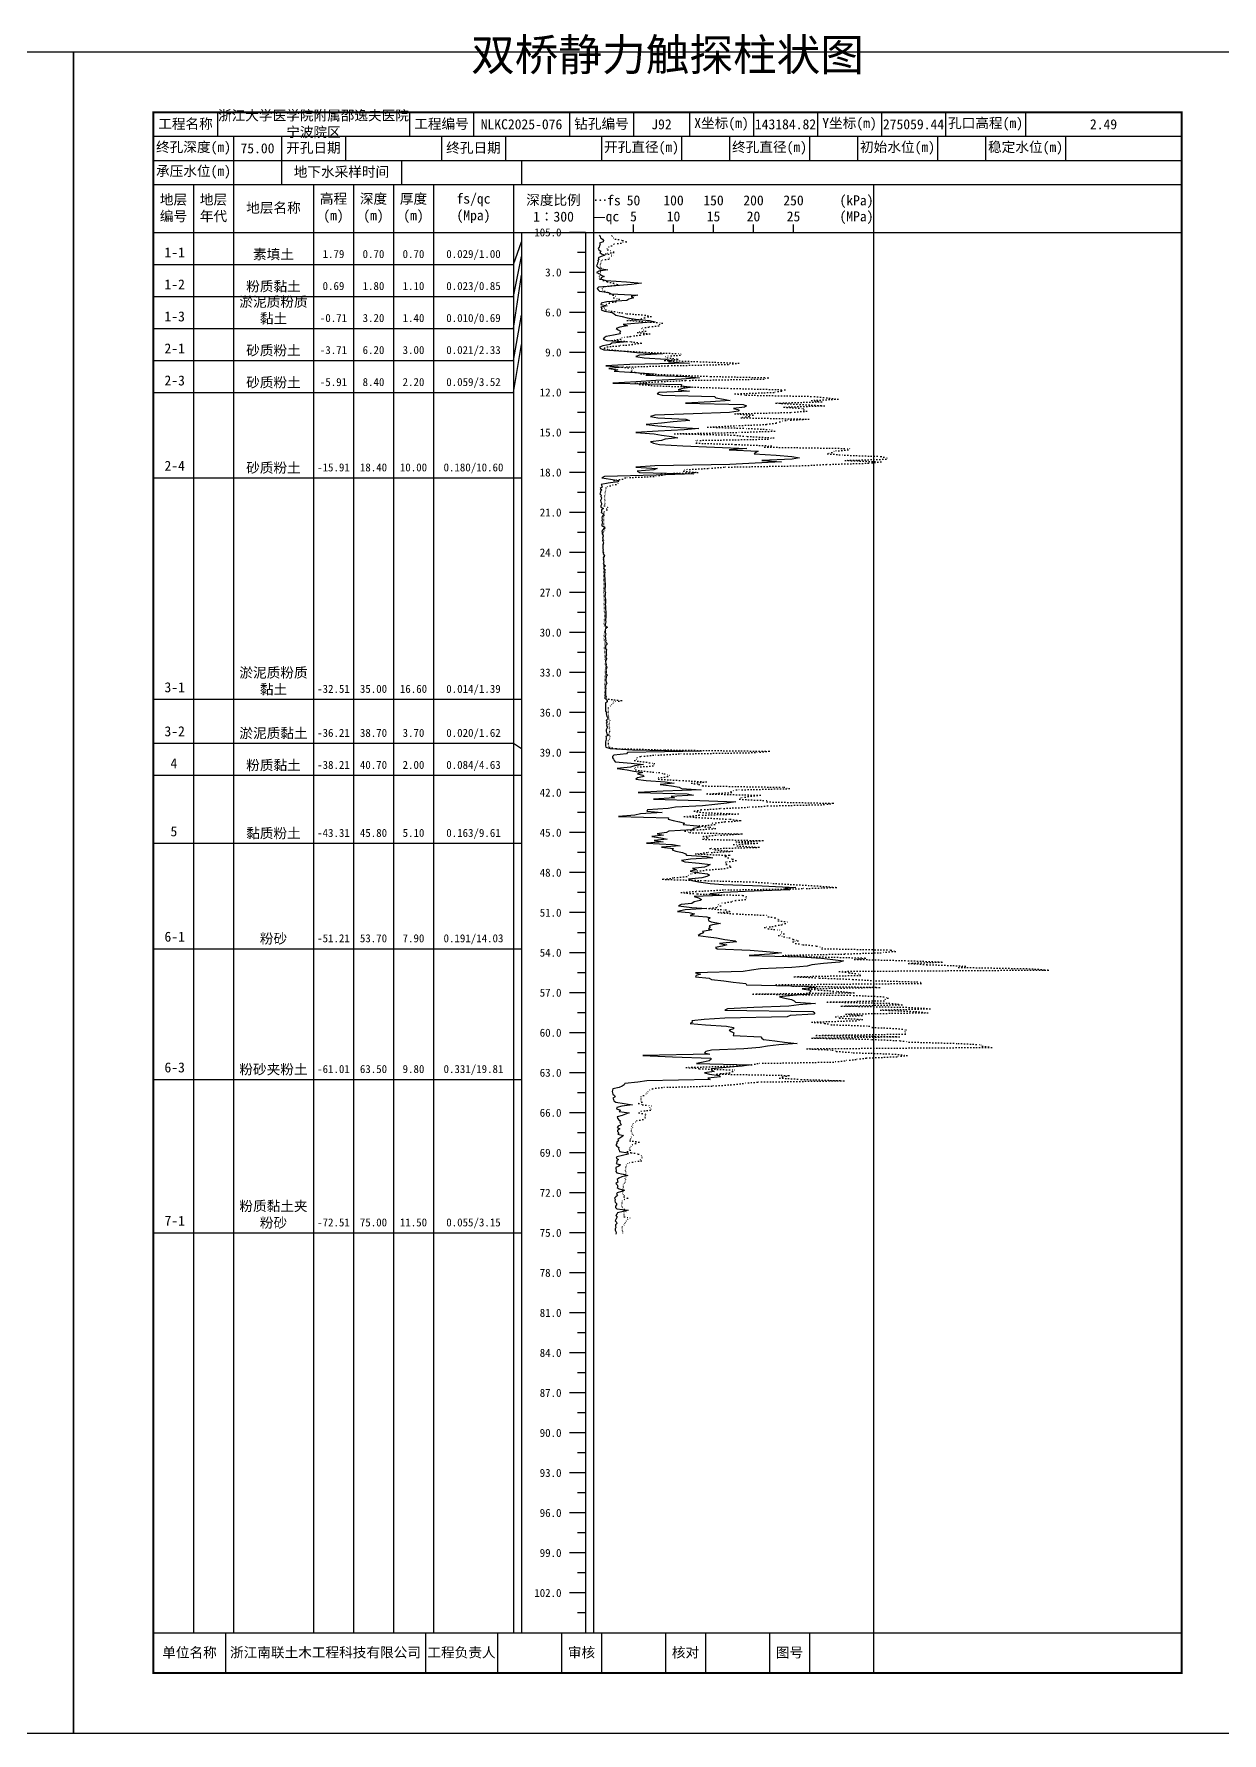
# Model space of a CAD drawing. Extents: x 297 to 65340, y 0 to 425.
# Drawn here: x 27314.1 to 27611.1, y 0 to 424.6 of the extents above; entities that cross this region are included whole.
import ezdxf
from ezdxf.enums import TextEntityAlignment as Align

# ---------------------------------------------------------------- set-up
doc = ezdxf.new("R2010")
doc.units = 0
doc.linetypes.add('DOT', pattern=[6.35, 0, -6.35])
doc.layers.add('FRAME', color=7, linetype='CONTINUOUS')
doc.layers.add('STRATUM', color=7, linetype='CONTINUOUS')
doc.styles.add('ST', font='')
doc.styles.get('ST').set_extended_font_data('SimSun')

msp = doc.modelspace()

# ---------------------------------------------------------------- linework, layer by layer
at = {"layer": 'FRAME', "color": 245, "linetype": 'Continuous'}
for points in [[(27027, 0), (27324, 0), (27324, 420), (27027, 420)], [(27324, 0), (27621, 0), (27621, 420), (27324, 420)]]:
    msp.add_lwpolyline(points, close=True, dxfattribs=at)
at = {"layer": 'FRAME', "linetype": 'Continuous', "const_width": 0.5}
msp.add_lwpolyline([(27344, 15), (27601, 15), (27601, 405), (27344, 405)], close=True, dxfattribs=at)
at = {"layer": 'FRAME', "color": 0, "linetype": 'Continuous'}
for points in [[(27360, 405), (27360, 399)], [(27408, 405), (27408, 399)], [(27424, 405), (27424, 399)], [(27448, 405), (27448, 399)], [(27464, 405), (27464, 399)], [(27478, 405), (27478, 399)], [(27494, 405), (27494, 399)], [(27510, 405), (27510, 399)], [(27526, 405), (27526, 399)], [(27542, 405), (27542, 399)], [(27562, 405), (27562, 399)], [(27601, 405), (27601, 399)], [(27344, 399), (27601, 399)], [(27364, 399), (27364, 393)], [(27376, 399), (27376, 393)], [(27392, 399), (27392, 393)], [(27416, 399), (27416, 393)], [(27432, 399), (27432, 393)], [(27456, 399), (27456, 393)], [(27476, 399), (27476, 393)], [(27488, 399), (27488, 393)], [(27508, 399), (27508, 393)], [(27520, 399), (27520, 393)], [(27540, 399), (27540, 393)], [(27552, 399), (27552, 393)], [(27572, 399), (27572, 393)], [(27601, 399), (27601, 393)], [(27344, 393), (27601, 393)], [(27364, 393), (27364, 387)], [(27376, 393), (27376, 387)], [(27406, 393), (27406, 387)], [(27436, 393), (27436, 387)], [(27344, 387), (27601, 387)], [(27354, 387), (27354, 25)], [(27364, 387), (27364, 25)], [(27384, 387), (27384, 25)], [(27394, 387), (27394, 25)], [(27404, 387), (27404, 25)], [(27414, 387), (27414, 25)], [(27434, 387), (27434, 25)], [(27454, 387), (27454, 25)], [(27524, 387), (27524, 25)], [(27344, 375), (27601, 375)], [(27436, 375), (27436, 25)], [(27452, 375), (27452, 25)], [(27464, 375), (27464, 377)], [(27474, 375), (27474, 377)], [(27484, 375), (27484, 377)], [(27494, 375), (27494, 377)], [(27504, 375), (27504, 377)], [(27344, 25), (27601, 25)], [(27362, 25), (27362, 15)], [(27412, 25), (27412, 15)], [(27430, 25), (27430, 15)], [(27446, 25), (27446, 15)], [(27456, 25), (27456, 15)], [(27472, 25), (27472, 15)], [(27482, 25), (27482, 15)], [(27498, 25), (27498, 15)], [(27508, 25), (27508, 15)], [(27524, 25), (27524, 15)]]:
    msp.add_lwpolyline(points, dxfattribs=at)
at = {"layer": 'STRATUM', "linetype": 'Continuous'}
for points in [[(27452, 375), (27448, 375)], [(27455.44, 374.33), (27455.64, 374), (27455.74, 373.67), (27456.24, 373.33), (27456.54, 373), (27456.38, 372.67), (27455.48, 372.33), (27455.68, 372), (27455.46, 371.67), (27455.4, 371.33), (27455.16, 371), (27455.34, 370.67), (27455.8, 370.33), (27455.62, 370), (27456, 369.67), (27456.82, 369.33), (27455.92, 369), (27455.16, 368.67), (27455.34, 368.33), (27455.12, 368), (27455.16, 367.67), (27455, 367.33), (27454.9, 367), (27454.72, 366.67), (27455.1, 366.33), (27455.56, 366), (27457.58, 365.67), (27455.34, 365.33), (27454.76, 365), (27455.62, 364.67), (27455.94, 364.33), (27456.68, 364), (27455.82, 363.67), (27455.98, 363.33), (27457.06, 363), (27462.22, 362.67), (27466.04, 362.33), (27463.46, 362), (27459.46, 361.67), (27455.28, 361.33), (27454.92, 361), (27455.16, 360.67), (27455.48, 360.33), (27457.72, 360), (27458.38, 359.67), (27465.1, 359.33), (27463.44, 359), (27463.98, 358.67), (27462.8, 358.33), (27462.36, 358), (27457.32, 357.67), (27455.88, 357.33), (27455.82, 357), (27457.4, 356.67), (27455.86, 356.33), (27456.06, 356), (27455.88, 355.67), (27456.74, 355.33), (27458.64, 355), (27459.14, 354.67), (27459.62, 354.33), (27461.18, 354), (27462.4, 353.67), (27464.52, 353.33), (27468.02, 353), (27469.38, 352.67), (27465.24, 352.33), (27461.42, 352), (27462.52, 351.67), (27460.56, 351.33), (27459.64, 351), (27460.2, 350.67), (27460.74, 350.33), (27460.6, 350), (27460.64, 349.67), (27459.02, 349.33), (27457.14, 349), (27456.64, 348.67), (27456.38, 348.33), (27457.32, 348), (27462.48, 347.67), (27458.6, 347.33), (27458.2, 347), (27456.36, 346.67), (27455.5, 346.33), (27455.74, 346), (27456.58, 345.67), (27461.56, 345.33), (27464.8, 345), (27471.26, 344.67), (27465.46, 344.33), (27464.56, 344), (27466.68, 343.67), (27472.12, 343.33), (27473.6, 343), (27472.76, 342.67), (27478.04, 342.33), (27463.12, 342), (27457.08, 341.67), (27461.34, 341.33), (27457.8, 341), (27460.08, 340.67), (27459.18, 340.33), (27464.36, 340), (27469.18, 339.67), (27467.06, 339.33), (27476.92, 339), (27480.48, 338.67), (27476.04, 338.33), (27469.62, 338), (27464.7, 337.67), (27458.82, 337.33), (27475.98, 337), (27475.9, 336.67), (27478.8, 336.33), (27476.26, 336), (27475.14, 335.67), (27478.02, 335.33), (27470.4, 335), (27469.94, 334.67), (27471.18, 334.33), (27484.26, 334), (27484.56, 333.67), (27486.46, 333.33), (27488.16, 333), (27483.24, 332.67), (27477, 332.33), (27491.42, 332), (27492.28, 331.67), (27491.74, 331.33), (27489, 331), (27490.42, 330.67), (27490.14, 330.33), (27487.96, 330), (27478.92, 329.67), (27469.32, 329.33), (27468.22, 329), (27470.06, 328.67), (27477.1, 328.33), (27478.04, 328), (27473.92, 327.67), (27470.98, 327.33), (27467.2, 327), (27470.08, 326.67), (27474.16, 326.33), (27480.32, 326), (27476.64, 325.67), (27470.16, 325.33), (27464.62, 325), (27469.14, 324.67), (27471, 324.33), (27473.56, 324), (27475.06, 323.67), (27471.92, 323.33), (27471.04, 323), (27468.28, 322.67), (27469.04, 322.33), (27470.48, 322), (27476.36, 321.67), (27484.24, 321.33), (27492.32, 321), (27487.92, 320.67), (27495.16, 320.33), (27494.56, 320), (27494.16, 319.67), (27499.64, 319.33), (27503.58, 319), (27505.48, 318.67), (27503.66, 318.33), (27496.1, 318), (27500.96, 317.67), (27494.42, 317.33), (27488.08, 317), (27469.34, 316.67), (27464.62, 316.33), (27469.92, 316), (27469.12, 315.67), (27464.94, 315.33), (27465.54, 315), (27479.12, 314.67), (27469.68, 314.33), (27456.76, 314), (27456.06, 313.67), (27458.28, 313.33), (27460.36, 313), (27460.06, 312.67), (27457.64, 312.33), (27455.92, 312), (27456.08, 311.67), (27456.2, 311.33), (27455.7, 311), (27456.1, 310.67), (27455.78, 310.33), (27455.72, 310), (27455.6, 309.67), (27455.88, 309.33), (27455.8, 309), (27456.04, 308.67), (27455.94, 308.33), (27455.76, 308), (27455.82, 307.67), (27456.02, 307.33), (27456.04, 307), (27455.86, 306.67), (27455.84, 306.33), (27456.48, 306), (27456.02, 305.67), (27456.04, 305.33), (27455.94, 305), (27456.48, 304.67), (27456.38, 304.33), (27456.14, 304), (27456.06, 303.67), (27456.16, 303.33), (27456.08, 303), (27456.22, 302.67), (27456.14, 302.33), (27456.12, 302), (27456.08, 301.67), (27456.86, 301.33), (27456.58, 301), (27456.3, 300.67), (27456.12, 300.33), (27456.16, 300), (27456.16, 299.67), (27456.3, 299.33), (27456.42, 299), (27456.28, 298.67), (27456.34, 298.33), (27456.28, 298), (27456.42, 297.67), (27456.46, 297.33), (27456.32, 297), (27456.3, 296.67), (27456.36, 296.33), (27456.36, 296), (27456.38, 295.67), (27456.34, 295.33), (27456.48, 295), (27456.42, 294.67), (27456.78, 294.33), (27456.68, 294), (27456.44, 293.67), (27456.54, 293.33), (27456.52, 293), (27456.58, 292.67), (27456.54, 292.33), (27456.62, 292), (27456.96, 291.67), (27456.62, 291.33), (27456.62, 291), (27456.88, 290.67), (27456.74, 290.33), (27456.8, 290), (27456.78, 289.67), (27456.74, 289.33), (27456.72, 289), (27456.8, 288.67), (27456.8, 288.33), (27456.8, 288), (27456.82, 287.67), (27456.88, 287.33), (27456.9, 287), (27456.9, 286.67), (27456.92, 286.33), (27456.86, 286), (27456.82, 285.67), (27456.82, 285.33), (27456.96, 285), (27456.9, 284.67), (27456.92, 284.33), (27456.86, 284), (27456.94, 283.67), (27456.96, 283.33), (27457, 283), (27456.98, 282.67), (27456.96, 282.33), (27456.92, 282), (27456.96, 281.67), (27457, 281.33), (27457, 281), (27457.04, 280.67), (27457.06, 280.33), (27457.06, 280), (27457.08, 279.67), (27457.12, 279.33), (27457.12, 279), (27457.06, 278.67), (27456.98, 278.33), (27457.02, 278), (27457.12, 277.67), (27456.98, 277.33), (27456.88, 277), (27456.9, 276.67), (27457.54, 276.33), (27456.96, 276), (27456.92, 275.67), (27456.94, 275.33), (27456.92, 275), (27457.12, 274.67), (27456.96, 274.33), (27456.92, 274), (27456.98, 273.67), (27456.96, 273.33), (27457.06, 273), (27456.96, 272.67), (27457.32, 272.33), (27457.36, 272), (27457.04, 271.67), (27457, 271.33), (27457, 271), (27457.22, 270.67), (27457.14, 270.33), (27457.14, 270), (27457.14, 269.67), (27457.26, 269.33), (27457.06, 269), (27457.08, 268.67), (27457.34, 268.33), (27457.02, 268), (27456.98, 267.67), (27457.08, 267.33), (27457.14, 267), (27457.12, 266.67), (27457.34, 266.33), (27457.26, 266), (27457.1, 265.67), (27457.18, 265.33), (27457.2, 265), (27457.12, 264.67), (27457.5, 264.33), (27457.16, 264), (27457.18, 263.67), (27457.12, 263.33), (27457.12, 263), (27457.14, 262.67), (27457.36, 262.33), (27457.16, 262), (27456.96, 261.67), (27457.02, 261.33), (27457.12, 261), (27456.98, 260.67), (27456.98, 260.33), (27457.04, 260), (27457.04, 259.67), (27457.04, 259.33), (27457.2, 259), (27457.12, 258.67), (27457.08, 258.33), (27457.4, 258), (27457.44, 257.67), (27456.96, 257.33), (27456.96, 257), (27457.04, 256.67), (27456.96, 256.33), (27456.98, 256), (27457.04, 255.67), (27457.04, 255.33), (27457.28, 255), (27457.2, 254.67), (27457.24, 254.33), (27457.36, 254), (27457.64, 253.67), (27457.5, 253.33), (27457.2, 253), (27457.44, 252.67), (27457.18, 252.33), (27457.32, 252), (27457.26, 251.67), (27457.5, 251.33), (27457.34, 251), (27457.16, 250.67), (27457.18, 250.33), (27457.26, 250), (27457.3, 249.67), (27457.76, 249.33), (27457.12, 249), (27457.2, 248.67), (27457.14, 248.33), (27457.12, 248), (27456.98, 247.67), (27456.96, 247.33), (27456.96, 247), (27456.98, 246.67), (27457.06, 246.33), (27458.16, 246), (27463.76, 245.67), (27480.96, 245.33), (27462.46, 245), (27462.22, 244.67), (27459.1, 244.33), (27458.78, 244), (27458.72, 243.67), (27459.02, 243.33), (27459.18, 243), (27459.42, 242.67), (27463.38, 242.33), (27466.52, 242), (27464.28, 241.67), (27463.22, 241.33), (27459.92, 241), (27462.38, 240.67), (27464.12, 240.33), (27466.36, 240), (27464.96, 239.67), (27466.3, 239.33), (27466.64, 239), (27465.02, 238.67), (27464.62, 238.33), (27467.16, 238), (27471.94, 237.67), (27474.16, 237.33), (27470.64, 237), (27473.5, 236.67), (27475.4, 236.33), (27475.98, 236), (27480.94, 235.67), (27471.44, 235.33), (27465.16, 235), (27477.42, 234.67), (27479.02, 234.33), (27473.4, 234), (27474.22, 233.67), (27469.04, 233.33), (27480.58, 233), (27489.62, 232.67), (27487.32, 232.33), (27484.3, 232), (27481.26, 231.67), (27474.5, 231.33), (27472.64, 231), (27467.48, 230.67), (27467.34, 230.33), (27471.16, 230), (27465.72, 229.67), (27464.36, 229.33), (27460.28, 229), (27472.76, 228.67), (27472.68, 228.33), (27473.92, 228), (27475.54, 227.67), (27476.76, 227.33), (27476.42, 227), (27479.84, 226.67), (27480.64, 226.33), (27479.1, 226), (27478.64, 225.67), (27472.82, 225.33), (27472.22, 225), (27469.88, 224.67), (27471.52, 224.33), (27468.62, 224), (27470.82, 223.67), (27472.4, 223.33), (27469.16, 223), (27471.4, 222.67), (27467.26, 222.33), (27473.74, 222), (27475.68, 221.67), (27471, 221.33), (27473.96, 221), (27473.64, 220.67), (27474.62, 220.33), (27476.24, 220), (27477, 219.67), (27477.22, 219.33), (27482.22, 219), (27483.8, 218.67), (27478.26, 218.33), (27476.04, 218), (27476.84, 217.67), (27480.38, 217.33), (27483.2, 217), (27482.6, 216.67), (27481.72, 216.33), (27478.78, 216), (27479.76, 215.67), (27478.16, 215.33), (27479.74, 215), (27482.5, 214.67), (27482.96, 214.33), (27482.3, 214), (27481.1, 213.67), (27477.78, 213.33), (27478.6, 213), (27480.22, 212.67), (27483.18, 212.33), (27486.38, 212), (27496.16, 211.67), (27504.6, 211.33), (27501.9, 211), (27503.12, 210.67), (27491.94, 210.33), (27486.42, 210), (27483.18, 209.67), (27486.04, 209.33), (27479.16, 209), (27480.28, 208.67), (27481.02, 208.33), (27480.7, 208), (27479.18, 207.67), (27478.56, 207.33), (27475.9, 207), (27475.26, 206.67), (27478.58, 206.33), (27482.34, 206), (27476.92, 205.67), (27474.98, 205.33), (27477.94, 205), (27479.24, 204.67), (27478.2, 204.33), (27482.32, 204), (27483.2, 203.67), (27482.68, 203.33), (27482.8, 203), (27483.42, 202.67), (27485.78, 202.33), (27483.72, 202), (27482.94, 201.67), (27483.2, 201.33), (27482.76, 201), (27483.62, 200.67), (27481.22, 200.33), (27481.48, 200), (27480.86, 199.67), (27480.18, 199.33), (27482.7, 199), (27484.74, 198.67), (27486.84, 198.33), (27489.42, 198), (27489.78, 197.67), (27485.48, 197.33), (27487.3, 197), (27486.18, 196.67), (27484.52, 196.33), (27484.94, 196), (27493.2, 195.67), (27497.26, 195.33), (27500.98, 195), (27497.98, 194.67), (27492.9, 194.33), (27505.76, 194), (27511.02, 193.67), (27513.86, 193.33), (27516.5, 193), (27515.46, 192.67), (27511.48, 192.33), (27508.56, 192), (27507.42, 191.67), (27503.56, 191.33), (27495.76, 191), (27493.5, 190.67), (27491.4, 190.33), (27479.5, 190), (27480.74, 189.67), (27479.68, 189.33), (27479.52, 189), (27482.88, 188.67), (27483.5, 188.33), (27486.56, 188), (27488.94, 187.67), (27492.1, 187.33), (27492.28, 187), (27507.16, 186.67), (27509.58, 186.33), (27506.2, 186), (27508.26, 185.67), (27508.26, 185.33), (27507.94, 185), (27508.02, 184.67), (27503.82, 184.33), (27500.48, 184), (27501.82, 183.67), (27503.5, 183.33), (27504.16, 183), (27504.48, 182.67), (27509.52, 182.33), (27505.3, 182), (27502.84, 181.67), (27494.12, 181.33), (27487.46, 181), (27486.86, 180.67), (27508.92, 180.33), (27509.3, 180), (27509.06, 179.67), (27503.2, 179.33), (27502.4, 179), (27486.84, 178.67), (27481.64, 178.33), (27478.62, 178), (27478.74, 177.67), (27478.14, 177.33), (27481.98, 177), (27487.28, 176.67), (27489.02, 176.33), (27488.98, 176), (27487.88, 175.67), (27488.4, 175.33), (27489.1, 175), (27489.02, 174.67), (27488.88, 174.33), (27495.84, 174), (27496.1, 173.67), (27496.5, 173.33), (27499.36, 173), (27501.76, 172.67), (27504.9, 172.33), (27500.36, 172), (27497.5, 171.67), (27495.56, 171.33), (27491.62, 171), (27483.52, 170.67), (27482.1, 170.33), (27481.76, 170), (27483.06, 169.67), (27466.32, 169.33), (27473.76, 169), (27483.34, 168.67), (27483.36, 168.33), (27482.92, 168), (27481.44, 167.67), (27479.74, 167.33), (27493.14, 167), (27491.16, 166.67), (27487.14, 166.33), (27483.4, 166), (27483.54, 165.67), (27484.16, 165.33), (27481.72, 165), (27483, 164.67), (27485.38, 164.33), (27485.78, 164), (27482.62, 163.67), (27483.14, 163.33), (27467.3, 163), (27465.1, 162.67), (27461.8, 162.33), (27461.66, 162), (27461.14, 161.67), (27460.4, 161.33), (27458.84, 161), (27458.72, 160.67), (27458.68, 160.33), (27458.74, 160), (27458.8, 159.67), (27459.26, 159.33), (27459.4, 159), (27458.82, 158.67), (27459.02, 158.33), (27459.08, 158), (27459.58, 157.67), (27461.66, 157.33), (27463.72, 157), (27461.1, 156.67), (27459.8, 156.33), (27459.76, 156), (27460.72, 155.67), (27460.44, 155.33), (27462.94, 155), (27462, 154.67), (27461.16, 154.33), (27459.9, 154), (27460, 153.67), (27460.26, 153.33), (27460.66, 153), (27460.58, 152.67), (27460.78, 152.33), (27460.92, 152), (27460.2, 151.67), (27459.9, 151.33), (27460.58, 151), (27460.02, 150.67), (27460, 150.33), (27460.34, 150), (27460.1, 149.67), (27461.5, 149.33), (27461.08, 149), (27460.6, 148.67), (27460.08, 148.33), (27460.24, 148), (27459.86, 147.67), (27459.84, 147.33), (27459.56, 147), (27459.84, 146.67), (27460.32, 146.33), (27460.28, 146), (27460.38, 145.67), (27460.54, 145.33), (27462.6, 145), (27462.64, 144.67), (27461.22, 144.33), (27459.8, 144), (27459.68, 143.67), (27460.26, 143.33), (27459.82, 143), (27459.8, 142.67), (27459.66, 142.33), (27460.76, 142), (27460.36, 141.67), (27459.62, 141.33), (27459.56, 141), (27459.66, 140.67), (27459.56, 140.33), (27459.8, 140), (27461.42, 139.67), (27462.6, 139.33), (27461.08, 139), (27460.32, 138.67), (27459.94, 138.33), (27459.98, 138), (27460.1, 137.67), (27459.62, 137.33), (27459.9, 137), (27460.06, 136.67), (27459.94, 136.33), (27460.4, 136), (27461.72, 135.67), (27461, 135.33), (27459.94, 135), (27459.72, 134.67), (27460.02, 134.33), (27459.62, 134), (27459.24, 133.67), (27459.4, 133.33), (27459.34, 133), (27459.4, 132.67), (27459.72, 132.33), (27459.74, 132), (27459.54, 131.67), (27459.52, 131.33), (27459.84, 131), (27462.7, 130.67), (27461.42, 130.33), (27460.04, 130), (27459.82, 129.67), (27459.56, 129.33), (27459.9, 129), (27459.76, 128.67), (27459.62, 128.33), (27459.38, 128), (27459.76, 127.67), (27459.84, 127.33), (27459.48, 127), (27459.54, 126.67), (27459.6, 126.33), (27459.44, 126), (27459.42, 125.67), (27459.56, 125.33), (27459.64, 125), (27459.62, 124.67)], [(27434, 367), (27436, 372.67)], [(27452, 370), (27450, 370)], [(27344, 367), (27354, 367)], [(27354, 367), (27364, 367)], [(27364, 367), (27384, 367)], [(27384, 367), (27394, 367)], [(27394, 367), (27404, 367)], [(27404, 367), (27414, 367)], [(27414, 367), (27434, 367)], [(27434, 359), (27436, 369)], [(27434, 351), (27436, 364.33)], [(27452, 365), (27448, 365)], [(27344, 359), (27354, 359)], [(27354, 359), (27364, 359)], [(27364, 359), (27384, 359)], [(27384, 359), (27394, 359)], [(27394, 359), (27404, 359)], [(27404, 359), (27414, 359)], [(27414, 359), (27434, 359)], [(27452, 360), (27450, 360)], [(27434, 343), (27436, 354.33)], [(27452, 355), (27448, 355)], [(27344, 351), (27354, 351)], [(27354, 351), (27364, 351)], [(27364, 351), (27384, 351)], [(27384, 351), (27394, 351)], [(27394, 351), (27404, 351)], [(27404, 351), (27414, 351)], [(27414, 351), (27434, 351)], [(27452, 350), (27450, 350)], [(27434, 335), (27436, 347)], [(27452, 345), (27448, 345)], [(27344, 343), (27354, 343)], [(27354, 343), (27364, 343)], [(27364, 343), (27384, 343)], [(27384, 343), (27394, 343)], [(27394, 343), (27404, 343)], [(27404, 343), (27414, 343)], [(27414, 343), (27434, 343)], [(27452, 340), (27450, 340)], [(27344, 335), (27354, 335)], [(27354, 335), (27364, 335)], [(27364, 335), (27384, 335)], [(27384, 335), (27394, 335)], [(27394, 335), (27404, 335)], [(27404, 335), (27414, 335)], [(27414, 335), (27434, 335)], [(27452, 335), (27448, 335)], [(27452, 330), (27450, 330)], [(27452, 325), (27448, 325)], [(27452, 320), (27450, 320)], [(27452, 315), (27448, 315)], [(27344, 313.67), (27354, 313.67)], [(27354, 313.67), (27364, 313.67)], [(27364, 313.67), (27384, 313.67)], [(27384, 313.67), (27394, 313.67)], [(27394, 313.67), (27404, 313.67)], [(27404, 313.67), (27414, 313.67)], [(27414, 313.67), (27434, 313.67)], [(27434, 313.67), (27436, 313.67)], [(27452, 310), (27450, 310)], [(27452, 305), (27448, 305)], [(27452, 300), (27450, 300)], [(27452, 295), (27448, 295)], [(27452, 290), (27450, 290)], [(27452, 285), (27448, 285)], [(27452, 280), (27450, 280)], [(27452, 275), (27448, 275)], [(27452, 270), (27450, 270)], [(27452, 265), (27448, 265)], [(27452, 260), (27450, 260)], [(27344, 258.33), (27354, 258.33)], [(27354, 258.33), (27364, 258.33)], [(27364, 258.33), (27384, 258.33)], [(27384, 258.33), (27394, 258.33)], [(27394, 258.33), (27404, 258.33)], [(27404, 258.33), (27414, 258.33)], [(27414, 258.33), (27434, 258.33)], [(27434, 258.33), (27436, 258.33)], [(27452, 255), (27448, 255)], [(27344, 247.33), (27354, 247.33)], [(27354, 247.33), (27364, 247.33)], [(27364, 247.33), (27384, 247.33)], [(27384, 247.33), (27394, 247.33)], [(27394, 247.33), (27404, 247.33)], [(27404, 247.33), (27414, 247.33)], [(27414, 247.33), (27434, 247.33)], [(27434, 247.33), (27436, 246)], [(27452, 250), (27450, 250)], [(27452, 245), (27448, 245)], [(27344, 239.33), (27354, 239.33)], [(27354, 239.33), (27364, 239.33)], [(27364, 239.33), (27384, 239.33)], [(27384, 239.33), (27394, 239.33)], [(27394, 239.33), (27404, 239.33)], [(27404, 239.33), (27414, 239.33)], [(27414, 239.33), (27434, 239.33)], [(27434, 239.33), (27436, 239.33)], [(27452, 240), (27450, 240)], [(27452, 235), (27448, 235)], [(27452, 230), (27450, 230)], [(27344, 222.33), (27354, 222.33)], [(27354, 222.33), (27364, 222.33)], [(27364, 222.33), (27384, 222.33)], [(27384, 222.33), (27394, 222.33)], [(27394, 222.33), (27404, 222.33)], [(27404, 222.33), (27414, 222.33)], [(27414, 222.33), (27434, 222.33)], [(27434, 222.33), (27436, 222.33)], [(27452, 225), (27448, 225)], [(27452, 220), (27450, 220)], [(27452, 215), (27448, 215)], [(27452, 210), (27450, 210)], [(27452, 205), (27448, 205)], [(27452, 200), (27450, 200)], [(27344, 196), (27354, 196)], [(27354, 196), (27364, 196)], [(27364, 196), (27384, 196)], [(27384, 196), (27394, 196)], [(27394, 196), (27404, 196)], [(27404, 196), (27414, 196)], [(27414, 196), (27434, 196)], [(27434, 196), (27436, 196)], [(27452, 195), (27448, 195)], [(27452, 190), (27450, 190)], [(27452, 185), (27448, 185)], [(27452, 180), (27450, 180)], [(27452, 175), (27448, 175)], [(27452, 170), (27450, 170)], [(27344, 163.33), (27354, 163.33)], [(27354, 163.33), (27364, 163.33)], [(27364, 163.33), (27384, 163.33)], [(27384, 163.33), (27394, 163.33)], [(27394, 163.33), (27404, 163.33)], [(27404, 163.33), (27414, 163.33)], [(27414, 163.33), (27434, 163.33)], [(27434, 163.33), (27436, 163.33)], [(27452, 165), (27448, 165)], [(27452, 160), (27450, 160)], [(27452, 155), (27448, 155)], [(27452, 150), (27450, 150)], [(27452, 145), (27448, 145)], [(27452, 140), (27450, 140)], [(27452, 135), (27448, 135)], [(27452, 130), (27450, 130)], [(27344, 125), (27354, 125)], [(27354, 125), (27364, 125)], [(27364, 125), (27384, 125)], [(27384, 125), (27394, 125)], [(27394, 125), (27404, 125)], [(27404, 125), (27414, 125)], [(27414, 125), (27434, 125)], [(27434, 125), (27436, 125)], [(27452, 125), (27448, 125)], [(27452, 120), (27450, 120)], [(27452, 115), (27448, 115)], [(27452, 110), (27450, 110)], [(27452, 105), (27448, 105)], [(27452, 100), (27450, 100)], [(27452, 95), (27448, 95)], [(27452, 90), (27450, 90)], [(27452, 85), (27448, 85)], [(27452, 80), (27450, 80)], [(27452, 75), (27448, 75)], [(27452, 70), (27450, 70)], [(27452, 65), (27448, 65)], [(27452, 60), (27450, 60)], [(27452, 55), (27448, 55)], [(27452, 50), (27450, 50)], [(27452, 45), (27448, 45)], [(27452, 40), (27450, 40)], [(27452, 35), (27448, 35)], [(27452, 30), (27450, 30)]]:
    msp.add_lwpolyline(points, dxfattribs=at)
at = {"layer": 'STRATUM', "linetype": 'DOT', "ltscale": 0.1}
msp.add_lwpolyline([(27458.48, 374.33), (27458.64, 374), (27458.94, 373.67), (27459.54, 373.33), (27461.36, 373), (27462.16, 372.67), (27460.8, 372.33), (27459, 372), (27458.5, 371.67), (27457.8, 371.33), (27457.34, 371), (27457.56, 370.67), (27458.96, 370.33), (27459.02, 370), (27457.06, 369.67), (27459.04, 369.33), (27458.58, 369), (27457.96, 368.67), (27457.76, 368.33), (27455.98, 368), (27455.86, 367.67), (27455.78, 367.33), (27455.64, 367), (27455.64, 366.67), (27455.76, 366.33), (27456.1, 366), (27455.72, 365.67), (27455.68, 365.33), (27455.74, 365), (27455.3, 364.67), (27455.62, 364.33), (27455.38, 364), (27455.44, 363.67), (27455.68, 363.33), (27456.5, 363), (27457.5, 362.67), (27459.02, 362.33), (27459.96, 362), (27458.44, 361.67), (27456.54, 361.33), (27456.2, 361), (27456.22, 360.67), (27456.72, 360.33), (27457.58, 360), (27458.06, 359.67), (27458.9, 359.33), (27459.6, 359), (27459.12, 358.67), (27460.4, 358.33), (27459.68, 358), (27459.54, 357.67), (27457.88, 357.33), (27457.18, 357), (27457.12, 356.67), (27456.56, 356.33), (27456.72, 356), (27457.12, 355.67), (27458.54, 355.33), (27460.46, 355), (27462.42, 354.67), (27466.9, 354.33), (27468.36, 354), (27466.72, 353.67), (27465.88, 353.33), (27462.54, 353), (27467.64, 352.67), (27471.2, 352.33), (27470.48, 352), (27470.22, 351.67), (27467.72, 351.33), (27466.04, 351), (27466.4, 350.67), (27467, 350.33), (27465.1, 350), (27468.04, 349.67), (27465.6, 349.33), (27463.2, 349), (27461.2, 348.67), (27460.74, 348.33), (27458.7, 348), (27463.46, 347.67), (27465.9, 347.33), (27463.66, 347), (27460.42, 346.67), (27456.76, 346.33), (27456.74, 346), (27457.92, 345.67), (27461.84, 345.33), (27467.88, 345), (27475.92, 344.67), (27475.6, 344.33), (27471.96, 344), (27472.5, 343.67), (27475.02, 343.33), (27471.86, 343), (27480.78, 342.67), (27490.28, 342.33), (27487.56, 342), (27472.58, 341.67), (27461.2, 341.33), (27464.06, 341), (27463.56, 340.67), (27463.54, 340.33), (27464.6, 340), (27465.88, 339.67), (27474.98, 339.33), (27483.42, 339), (27497.68, 338.67), (27496.46, 338.33), (27476.94, 338), (27470.14, 337.67), (27464.48, 337.33), (27465.6, 337), (27469.28, 336.67), (27479.42, 336.33), (27488.44, 336), (27501.82, 335.67), (27500.9, 335.33), (27498.98, 335), (27489.44, 334.67), (27492.16, 334.33), (27509.28, 334), (27512.3, 333.67), (27515.08, 333.33), (27508.6, 333), (27511.02, 332.67), (27499.68, 332.33), (27505.68, 332), (27511.7, 331.67), (27501.66, 331.33), (27506.4, 331), (27506.6, 330.67), (27507.28, 330.33), (27503.16, 330), (27489.4, 329.67), (27493.8, 329.33), (27492.82, 329), (27490.96, 328.67), (27507.74, 328.33), (27501.96, 328), (27500.56, 327.67), (27499.56, 327.33), (27497.12, 327), (27489.1, 326.67), (27482.6, 326.33), (27492.86, 326), (27498.58, 325.67), (27499.22, 325.33), (27489.68, 325), (27474.34, 324.67), (27489.24, 324.33), (27492.56, 324), (27498.96, 323.67), (27497.62, 323.33), (27479.56, 323), (27479.74, 322.67), (27479.74, 322.33), (27489.66, 322), (27498.38, 321.67), (27496.86, 321.33), (27518.04, 321), (27517.56, 320.67), (27514.2, 320.33), (27513.62, 320), (27512.6, 319.67), (27516.84, 319.33), (27525.9, 319), (27527.42, 318.67), (27527.06, 318.33), (27517.02, 318), (27525.82, 317.67), (27522.7, 317.33), (27512.14, 317), (27505.46, 316.67), (27486.6, 316.33), (27482.52, 316), (27476.8, 315.67), (27476.6, 315.33), (27480.02, 315), (27470.82, 314.67), (27471.12, 314.33), (27469, 314), (27461.92, 313.67), (27461.22, 313.33), (27459.14, 313), (27459.86, 312.67), (27460.2, 312.33), (27459.6, 312), (27458.2, 311.67), (27457.06, 311.33), (27457.08, 311), (27456.96, 310.67), (27456.98, 310.33), (27456.86, 310), (27456.92, 309.67), (27456.78, 309.33), (27456.8, 309), (27456.76, 308.67), (27456.72, 308.33), (27456.86, 308), (27456.78, 307.67), (27456.8, 307.33), (27456.78, 307), (27456.78, 306.67), (27457.52, 306.33), (27457.28, 306), (27457.36, 305.67), (27456.68, 305.33), (27456.56, 305), (27456.66, 304.67), (27456.72, 304.33), (27456.56, 304), (27456.48, 303.67), (27456.46, 303.33), (27456.46, 303), (27456.5, 302.67), (27456.46, 302.33), (27456.46, 302), (27456.46, 301.67), (27456.64, 301.33), (27456.82, 301), (27456.8, 300.67), (27456.48, 300.33), (27456.42, 300), (27456.38, 299.67), (27456.4, 299.33), (27456.38, 299), (27456.36, 298.67), (27456.38, 298.33), (27456.54, 298), (27456.46, 297.67), (27456.42, 297.33), (27456.4, 297), (27456.38, 296.67), (27456.34, 296.33), (27456.32, 296), (27456.32, 295.67), (27456.34, 295.33), (27456.32, 295), (27456.48, 294.67), (27456.58, 294.33), (27456.5, 294), (27456.5, 293.67), (27456.38, 293.33), (27456.5, 293), (27456.5, 292.67), (27456.44, 292.33), (27456.46, 292), (27456.46, 291.67), (27456.64, 291.33), (27456.52, 291), (27456.5, 290.67), (27456.5, 290.33), (27456.52, 290), (27456.48, 289.67), (27456.46, 289.33), (27456.48, 289), (27456.48, 288.67), (27456.46, 288.33), (27456.54, 288), (27456.56, 287.67), (27456.56, 287.33), (27456.58, 287), (27456.56, 286.67), (27456.56, 286.33), (27456.54, 286), (27456.54, 285.67), (27456.56, 285.33), (27456.54, 285), (27456.62, 284.67), (27456.56, 284.33), (27456.56, 284), (27456.56, 283.67), (27456.66, 283.33), (27456.64, 283), (27456.64, 282.67), (27456.62, 282.33), (27456.62, 282), (27456.64, 281.67), (27456.7, 281.33), (27456.7, 281), (27456.7, 280.67), (27456.68, 280.33), (27456.72, 280), (27456.76, 279.67), (27456.76, 279.33), (27456.74, 279), (27456.74, 278.67), (27456.7, 278.33), (27456.72, 278), (27456.68, 277.67), (27456.58, 277.33), (27456.64, 277), (27456.68, 276.67), (27457.12, 276.33), (27457.1, 276), (27457.06, 275.67), (27456.78, 275.33), (27456.78, 275), (27456.66, 274.67), (27456.6, 274.33), (27456.64, 274), (27456.62, 273.67), (27456.66, 273.33), (27456.7, 273), (27456.72, 272.67), (27456.86, 272.33), (27456.82, 272), (27456.78, 271.67), (27456.64, 271.33), (27456.7, 271), (27456.72, 270.67), (27456.74, 270.33), (27456.74, 270), (27456.88, 269.67), (27456.8, 269.33), (27456.82, 269), (27456.88, 268.67), (27456.86, 268.33), (27457.08, 268), (27456.98, 267.67), (27456.92, 267.33), (27456.92, 267), (27456.98, 266.67), (27457, 266.33), (27456.98, 266), (27456.94, 265.67), (27456.92, 265.33), (27456.88, 265), (27456.96, 264.67), (27456.9, 264.33), (27456.88, 264), (27456.8, 263.67), (27456.82, 263.33), (27456.86, 263), (27456.84, 262.67), (27456.82, 262.33), (27456.78, 262), (27456.78, 261.67), (27456.82, 261.33), (27456.8, 261), (27456.8, 260.67), (27456.8, 260.33), (27456.78, 260), (27456.72, 259.67), (27456.78, 259.33), (27456.86, 259), (27456.86, 258.67), (27457.82, 258.33), (27461.02, 258), (27459.06, 257.67), (27458.88, 257.33), (27458.58, 257), (27458.26, 256.67), (27457.64, 256.33), (27457.68, 256), (27457.64, 255.67), (27457.7, 255.33), (27457.7, 255), (27457.7, 254.67), (27457.68, 254.33), (27457.8, 254), (27457.74, 253.67), (27457.84, 253.33), (27458.08, 253), (27457.98, 252.67), (27457.9, 252.33), (27457.86, 252), (27457.9, 251.67), (27458.06, 251.33), (27457.92, 251), (27457.98, 250.67), (27457.96, 250.33), (27457.96, 250), (27457.82, 249.67), (27458.02, 249.33), (27458.1, 249), (27457.98, 248.67), (27457.96, 248.33), (27457.68, 248), (27457.66, 247.67), (27457.64, 247.33), (27457.66, 247), (27457.76, 246.67), (27457.98, 246.33), (27459.74, 246), (27471.92, 245.67), (27497.88, 245.33), (27494.32, 245), (27475.36, 244.67), (27468.94, 244.33), (27465.7, 244), (27464.84, 243.67), (27464.72, 243.33), (27464.32, 243), (27466.54, 242.67), (27469.2, 242.33), (27469.16, 242), (27468.8, 241.67), (27464.52, 241.33), (27464.26, 241), (27464.58, 240.67), (27466.76, 240.33), (27470.4, 240), (27471.72, 239.67), (27472.98, 239.33), (27472.46, 239), (27470.18, 238.67), (27470.34, 238.33), (27476.42, 238), (27482.18, 237.67), (27478.56, 237.33), (27480.42, 237), (27481.38, 236.67), (27501.64, 236.33), (27502.94, 236), (27489.74, 235.67), (27488.36, 235.33), (27488.38, 235), (27482.4, 234.67), (27495.64, 234.33), (27492.64, 234), (27490.76, 233.67), (27490.58, 233.33), (27497.28, 233), (27497.42, 232.67), (27513.92, 232.33), (27511.62, 232), (27497.5, 231.67), (27492.54, 231.33), (27485.48, 231), (27480.82, 230.67), (27479.22, 230.33), (27481.42, 230), (27490.14, 229.67), (27480.36, 229.33), (27476.76, 229), (27481.94, 228.67), (27488.26, 228.33), (27490.76, 228), (27486.78, 227.67), (27483.7, 227.33), (27484.24, 227), (27480.42, 226.67), (27483.18, 226.33), (27484.4, 226), (27479.02, 225.67), (27476.94, 225.33), (27478.16, 225), (27491.06, 224.67), (27484.48, 224.33), (27481.48, 224), (27482.54, 223.67), (27481.42, 223.33), (27496.32, 223), (27489.72, 222.67), (27494.9, 222.33), (27489.12, 222), (27489.96, 221.67), (27495.36, 221.33), (27483.14, 221), (27484.52, 220.67), (27488.68, 220.33), (27482.32, 220), (27479.58, 219.67), (27488, 219.33), (27486.96, 219), (27487.7, 218.67), (27488.8, 218.33), (27489.58, 218), (27486.96, 217.67), (27487.08, 217.33), (27487.26, 217), (27488.08, 216.67), (27488.22, 216.33), (27486.76, 216), (27482.24, 215.67), (27479.56, 215.33), (27480.1, 215), (27478.3, 214.67), (27477.76, 214.33), (27477.22, 214), (27473.86, 213.67), (27471.32, 213.33), (27482.04, 213), (27493.9, 212.67), (27498.96, 212.33), (27504.12, 212), (27510.02, 211.67), (27514.64, 211.33), (27506.08, 211), (27486.36, 210.67), (27479.56, 210.33), (27475.98, 210), (27480.08, 209.67), (27491.4, 209.33), (27492.16, 209), (27492.18, 208.67), (27491.88, 208.33), (27489.46, 208), (27488.38, 207.67), (27485.54, 207.33), (27485.16, 207), (27485.76, 206.67), (27484.66, 206.33), (27482.94, 206), (27487.1, 205.67), (27488.04, 205.33), (27485.26, 205), (27489.9, 204.67), (27497.46, 204.33), (27497.76, 204), (27499.42, 203.67), (27500.26, 203.33), (27500.28, 203), (27502.52, 202.67), (27501.94, 202.33), (27501.02, 202), (27499.5, 201.67), (27496.86, 201.33), (27497.74, 201), (27500.5, 200.67), (27501.04, 200.33), (27500.94, 200), (27501.58, 199.67), (27500.34, 199.33), (27501.64, 199), (27503, 198.67), (27504.02, 198.33), (27505.12, 198), (27503.9, 197.67), (27504.62, 197.33), (27506.46, 197), (27509.86, 196.67), (27511.2, 196.33), (27511.16, 196), (27528.4, 195.67), (27529.4, 195.33), (27525.78, 195), (27516.68, 194.67), (27501.38, 194.33), (27508.4, 194), (27521.94, 193.67), (27519.36, 193.33), (27532.78, 193), (27541.06, 192.67), (27532.8, 192.33), (27537.42, 192), (27546.92, 191.67), (27545.32, 191.33), (27562.98, 191), (27567.68, 190.67), (27515.5, 190.33), (27517.96, 190), (27520.6, 189.67), (27520.7, 189.33), (27504.26, 189), (27510.56, 188.67), (27518.94, 188.33), (27524.66, 188), (27535.74, 187.67), (27535.8, 187.33), (27499.7, 187), (27503.92, 186.67), (27525.46, 186.33), (27507.86, 186), (27510.26, 185.67), (27515.14, 185.33), (27519.1, 185), (27493.92, 184.67), (27519.1, 184.33), (27526.46, 184), (27527.62, 183.67), (27526.92, 183.33), (27526.58, 183), (27512.52, 182.67), (27528.74, 182.33), (27531.06, 182), (27516, 181.67), (27532.94, 181.33), (27538.08, 181), (27525.8, 180.67), (27533.96, 180.33), (27537.52, 180), (27517.14, 179.67), (27521.06, 179.33), (27514.62, 179), (27515.6, 178.67), (27521.16, 178.33), (27519.56, 178), (27508.64, 177.67), (27511.88, 177.33), (27513.46, 177), (27522.88, 176.67), (27523.76, 176.33), (27530.42, 176), (27532.32, 175.67), (27531.84, 175.33), (27531.9, 175), (27531.92, 174.67), (27509.74, 174.33), (27530.44, 174), (27508.66, 173.67), (27523.82, 173.33), (27530.78, 173), (27532.94, 172.67), (27545.28, 172.33), (27550.84, 172), (27551.26, 171.67), (27553.46, 171.33), (27507.4, 171), (27513.76, 170.67), (27514.86, 170.33), (27519.12, 170), (27528.78, 169.67), (27532.36, 169.33), (27529.72, 169), (27522.12, 168.67), (27519.52, 168.33), (27516.74, 168), (27513.94, 167.67), (27495.02, 167.33), (27493.52, 167), (27488.88, 166.67), (27477.28, 166.33), (27480.62, 166), (27489.32, 165.67), (27488.78, 165.33), (27488, 165), (27484.86, 164.67), (27502.86, 164.33), (27501.28, 164), (27500.58, 163.67), (27506.02, 163.33), (27516.58, 163), (27494.92, 162.67), (27491.36, 162.33), (27488.36, 162), (27483.48, 161.67), (27471.08, 161.33), (27468.74, 161), (27468.04, 160.67), (27467.66, 160.33), (27467.4, 160), (27467.14, 159.67), (27466.54, 159.33), (27465.86, 159), (27465.86, 158.67), (27465.82, 158.33), (27465.8, 158), (27466.06, 157.67), (27465.32, 157.33), (27466.36, 157), (27468.5, 156.67), (27467.96, 156.33), (27468.4, 156), (27468.18, 155.67), (27465.94, 155.33), (27465.42, 155), (27467.04, 154.67), (27467, 154.33), (27466.84, 154), (27466.96, 153.67), (27466.34, 153.33), (27464.8, 153), (27464.52, 152.67), (27463.94, 152.33), (27463.84, 152), (27463.54, 151.67), (27463.84, 151.33), (27463.46, 151), (27463.42, 150.67), (27463.4, 150.33), (27463.56, 150), (27463.68, 149.67), (27464.04, 149.33), (27463.48, 149), (27463.24, 148.67), (27463.18, 148.33), (27463.14, 148), (27465.34, 147.67), (27464.46, 147.33), (27463.78, 147), (27463.4, 146.67), (27463.16, 146.33), (27462.94, 146), (27463.18, 145.67), (27462.5, 145.33), (27463.54, 145), (27465.26, 144.67), (27465.94, 144.33), (27466.06, 144), (27466.16, 143.67), (27465.7, 143.33), (27465.94, 143), (27463.78, 142.67), (27462.54, 142.33), (27462.22, 142), (27462.06, 141.67), (27462.04, 141.33), (27461.98, 141), (27461.92, 140.67), (27461.96, 140.33), (27462.12, 140), (27461.84, 139.67), (27462, 139.33), (27462.12, 139), (27461.82, 138.67), (27462, 138.33), (27461.9, 138), (27461.84, 137.67), (27461.7, 137.33), (27461.44, 137), (27461.4, 136.67), (27461.48, 136.33), (27461.38, 136), (27461.22, 135.67), (27461.34, 135.33), (27461.28, 135), (27461.38, 134.67), (27461.64, 134.33), (27461.64, 134), (27462.48, 133.67), (27461.74, 133.33), (27461.2, 133), (27461.12, 132.67), (27461.06, 132.33), (27461.04, 132), (27461.06, 131.67), (27461.2, 131.33), (27461.64, 131), (27461.7, 130.67), (27462.2, 130.33), (27461.6, 130), (27461.58, 129.67), (27461.6, 129.33), (27461.74, 129), (27463.16, 128.67), (27462.54, 128.33), (27462.24, 128), (27461.96, 127.67), (27461.78, 127.33), (27461.64, 127), (27461.18, 126.67), (27461.12, 126.33), (27461.14, 126), (27461.18, 125.67), (27461.22, 125.33), (27461.26, 125), (27461.26, 124.67)], dxfattribs=at)

# ---------------------------------------------------------------- texts
at = {"layer": 'FRAME', "style": 'ST'}
msp.add_text('双桥静力触探柱状图', height=8, dxfattribs=at).set_placement((27472.5, 413), align=Align.BOTTOM_CENTER)
for s, p in [('…fs', (27454, 383)), ('—qc', (27454, 379))]:
    msp.add_text(s, height=2.5, dxfattribs=at).set_placement(p, align=Align.MIDDLE_LEFT)
for s, p in [('50', (27464, 383)), ('100', (27474, 383)), ('150', (27484, 383)), ('200', (27494, 383)), ('250', (27504, 383)), ('5', (27464, 379)), ('10', (27474, 379)), ('15', (27484, 379)), ('20', (27494, 379)), ('25', (27504, 379))]:
    msp.add_text(s, height=2.5, dxfattribs=at).set_placement(p, align=Align.MIDDLE_CENTER)
for s, p in [('(kPa)', (27524, 383)), ('(MPa)', (27524, 379))]:
    msp.add_text(s, height=2.5, dxfattribs=at).set_placement(p, align=Align.MIDDLE_RIGHT)
at = {"layer": 'FRAME', "char_height": 2.5, "attachment_point": 5, "style": 'ST'}
for s, insert, width in [('工程名称', (27352, 402), 16), ('浙江大学医学院附属邵逸夫医院宁波院区', (27384, 402), 48), ('工程编号', (27416, 402), 16), ('钻孔编号', (27456, 402), 16), ('X坐标(m)', (27486, 402), 16), ('Y坐标(m)', (27518, 402), 16), ('孔口高程(m)', (27552, 402), 20), ('NLKC2025-076', (27436, 402), 24), ('J92', (27471, 402), 14), ('143184.82', (27502, 402), 16), ('275059.44', (27534, 402), 16), ('2.49', (27581.5, 402), 39), ('终孔深度(m)', (27354, 396), 20), ('75.00', (27370, 396), 12), ('开孔日期', (27384, 396), 16), ('终孔日期', (27424, 396), 16), ('开孔直径(m)', (27466, 396), 20), ('终孔直径(m)', (27498, 396), 20), ('初始水位(m)', (27530, 396), 20), ('稳定水位(m)', (27562, 396), 20), ('承压水位(m)', (27354, 390), 20), ('地下水采样时间', (27391, 390), 30), ('地层编号', (27349, 381), 10), ('地层年代', (27359, 381), 10), ('地层名称', (27374, 381), 20), ('高程\\P(m)', (27389, 381), 10), ('深度\\P(m)', (27399, 381), 10), ('厚度\\P(m)', (27409, 381), 10), ('fs/qc\\P(Mpa)', (27424, 381), 20), ('深度比例\\P1∶300', (27444, 381), 20), ('单位名称', (27353, 20), 18), ('浙江南联土木工程科技有限公司', (27387, 20), 50), ('工程负责人', (27421, 20), 18), ('审核', (27451, 20), 10), ('核对', (27477, 20), 10), ('图号', (27503, 20), 10)]:
    msp.add_mtext(s, dxfattribs=dict(at, insert=insert, width=width))
at = {"layer": 'STRATUM', "style": 'ST'}
for s, p in [('105.0', (27446, 375)), ('3.0', (27446, 365)), ('6.0', (27446, 355)), ('9.0', (27446, 345)), ('12.0', (27446, 335)), ('15.0', (27446, 325)), ('18.0', (27446, 315)), ('21.0', (27446, 305)), ('24.0', (27446, 295)), ('27.0', (27446, 285)), ('30.0', (27446, 275)), ('33.0', (27446, 265)), ('36.0', (27446, 255)), ('39.0', (27446, 245)), ('42.0', (27446, 235)), ('45.0', (27446, 225)), ('48.0', (27446, 215)), ('51.0', (27446, 205)), ('54.0', (27446, 195)), ('57.0', (27446, 185)), ('60.0', (27446, 175)), ('63.0', (27446, 165)), ('66.0', (27446, 155)), ('69.0', (27446, 145)), ('72.0', (27446, 135)), ('75.0', (27446, 125)), ('78.0', (27446, 115)), ('81.0', (27446, 105)), ('84.0', (27446, 95)), ('87.0', (27446, 85)), ('90.0', (27446, 75)), ('93.0', (27446, 65)), ('96.0', (27446, 55)), ('99.0', (27446, 45)), ('102.0', (27446, 35))]:
    msp.add_text(s, height=2, dxfattribs=at).set_placement(p, align=Align.MIDDLE_RIGHT)
for s, p in [('1-1', (27346.75, 370)), ('1-2', (27346.75, 362)), ('1-3', (27346.75, 354)), ('2-1', (27346.75, 346)), ('2-3', (27346.75, 338)), ('2-4', (27346.75, 316.67)), ('3-1', (27346.75, 261.33)), ('3-2', (27346.75, 250.33)), ('4', (27348.25, 242.33)), ('5', (27348.25, 225.33)), ('6-1', (27346.75, 199)), ('6-3', (27346.75, 166.33)), ('7-1', (27346.75, 128))]:
    msp.add_text(s, height=2.5, dxfattribs=at).set_placement(p, align=Align.MIDDLE_LEFT)
for s, p in [('1.79', (27389, 368)), ('0.70', (27399, 368)), ('0.70', (27409, 368)), ('0.029/1.00', (27424, 368)), ('0.69', (27389, 360)), ('1.80', (27399, 360)), ('1.10', (27409, 360)), ('0.023/0.85', (27424, 360)), ('-0.71', (27389, 352)), ('3.20', (27399, 352)), ('1.40', (27409, 352)), ('0.010/0.69', (27424, 352)), ('-3.71', (27389, 344)), ('6.20', (27399, 344)), ('3.00', (27409, 344)), ('0.021/2.33', (27424, 344)), ('-5.91', (27389, 336)), ('8.40', (27399, 336)), ('2.20', (27409, 336)), ('0.059/3.52', (27424, 336)), ('-15.91', (27389, 314.67)), ('18.40', (27399, 314.67)), ('10.00', (27409, 314.67)), ('0.180/10.60', (27424, 314.67)), ('-32.51', (27389, 259.33)), ('35.00', (27399, 259.33)), ('16.60', (27409, 259.33)), ('0.014/1.39', (27424, 259.33)), ('-36.21', (27389, 248.33)), ('38.70', (27399, 248.33)), ('3.70', (27409, 248.33)), ('0.020/1.62', (27424, 248.33)), ('-38.21', (27389, 240.33)), ('40.70', (27399, 240.33)), ('2.00', (27409, 240.33)), ('0.084/4.63', (27424, 240.33)), ('-43.31', (27389, 223.33)), ('45.80', (27399, 223.33)), ('5.10', (27409, 223.33)), ('0.163/9.61', (27424, 223.33)), ('-51.21', (27389, 197)), ('53.70', (27399, 197)), ('7.90', (27409, 197)), ('0.191/14.03', (27424, 197)), ('-61.01', (27389, 164.33)), ('63.50', (27399, 164.33)), ('9.80', (27409, 164.33)), ('0.331/19.81', (27424, 164.33)), ('-72.51', (27389, 126)), ('75.00', (27399, 126)), ('11.50', (27409, 126)), ('0.055/3.15', (27424, 126))]:
    msp.add_text(s, height=2, dxfattribs=at).set_placement(p, align=Align.BOTTOM_CENTER)
at = {"layer": 'STRATUM', "char_height": 2.5, "width": 20, "attachment_point": 8, "style": 'ST'}
for s, insert in [('素填土', (27374, 368)), ('粉质黏土', (27374, 360)), ('淤泥质粉质黏土', (27374, 352)), ('砂质粉土', (27374, 344)), ('砂质粉土', (27374, 336)), ('砂质粉土', (27374, 314.67)), ('淤泥质粉质黏土', (27374, 259.33)), ('淤泥质黏土', (27374, 248.33)), ('粉质黏土', (27374, 240.33)), ('黏质粉土', (27374, 223.33)), ('粉砂', (27374, 197)), ('粉砂夹粉土', (27374, 164.33)), ('粉质黏土夹粉砂', (27374, 126))]:
    msp.add_mtext(s, dxfattribs=dict(at, insert=insert))

doc.saveas('drawing.dxf')
